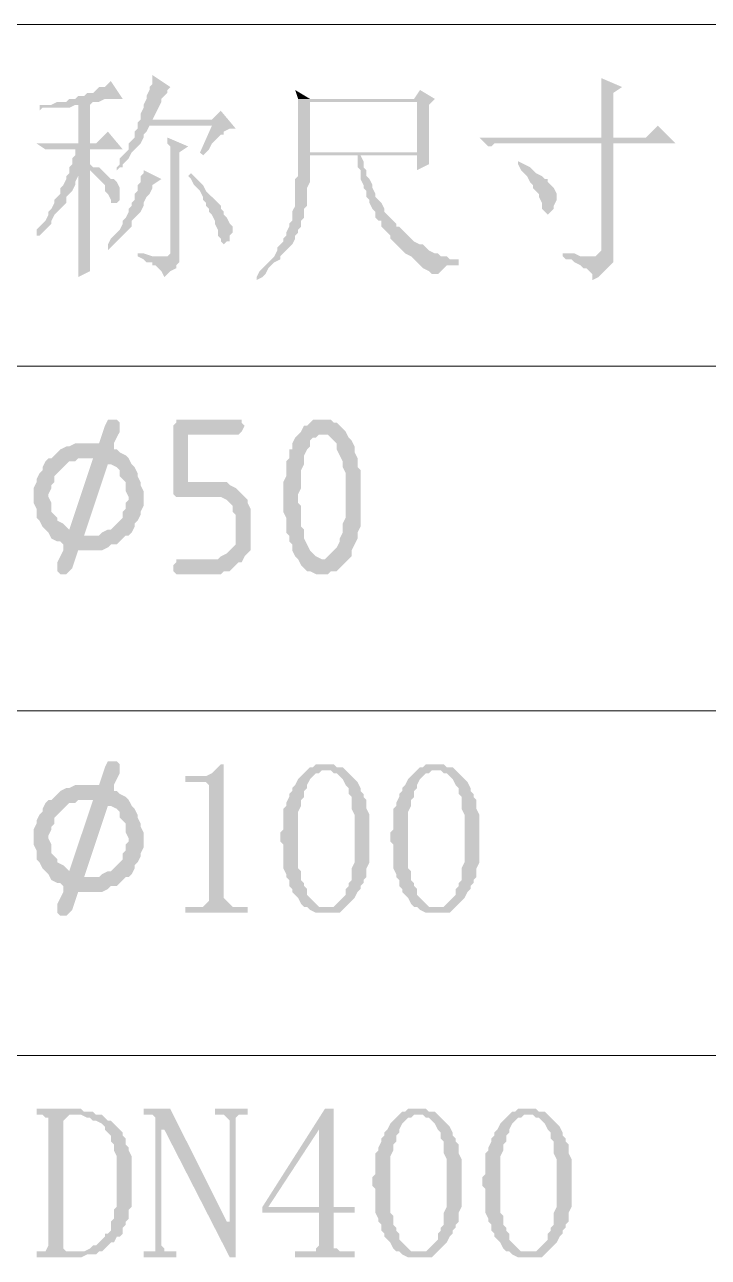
# Model space of a CAD drawing. Header units: millimetres. Extents: x 6 to 291, y 3 to 207.
# Drawn here: x 232.79 to 242.53, y 119.97 to 137.54 of the extents above; entities that cross this region are included whole.
import ezdxf

# ---------------------------------------------------------------- set-up
doc = ezdxf.new("R2010")
doc.units = ezdxf.units.MM

msp = doc.modelspace()

# ---------------------------------------------------------------- hatches: boundary and pattern name
at = {"true_color": 0x00b8b8}
h = msp.add_hatch(color=132, dxfattribs=at)
h.dxf.hatch_style = 2
h.paths.add_polyline_path([(234.018526, 136.736667), (233.976192, 136.694333), (233.933859, 136.652), (233.849192, 136.652), (233.806859, 136.609667), (233.764526, 136.567333), (233.679859, 136.567333), (233.637526, 136.525), (233.552859, 136.525), (233.510526, 136.482667), (233.425859, 136.482667), (233.383526, 136.440333), (233.256526, 136.440333), (233.171859, 136.398), (233.129526, 136.398), (233.552859, 136.398), (233.552859, 135.847667), (233.722192, 135.847667), (233.722192, 136.398), (233.764526, 136.440333), (233.849192, 136.440333), (233.933859, 136.482667), (234.187859, 136.482667)])
h = msp.add_hatch(color=132, dxfattribs=at)
h.dxf.hatch_style = 2
h.paths.add_polyline_path([(234.611192, 136.821333), (234.611192, 136.694333), (234.568859, 136.652), (234.568859, 136.609667), (234.526526, 136.525), (234.526526, 136.482667), (234.484192, 136.398), (234.484192, 136.355667), (234.441859, 136.271), (234.441859, 136.186333), (234.399526, 136.144), (234.611192, 136.186333), (234.653526, 136.271), (234.695859, 136.355667), (234.738192, 136.440333), (234.738192, 136.482667), (234.780526, 136.525), (234.822859, 136.567333), (234.822859, 136.609667), (234.865192, 136.652)])
h = msp.add_hatch(color=132, dxfattribs=at)
h.dxf.hatch_style = 2
h.paths.add_polyline_path([(241.003526, 136.779), (241.003526, 135.932333), (241.172859, 135.932333), (241.172859, 136.567333), (241.299859, 136.652)])
h = msp.add_hatch(color=132, dxfattribs=at)
h.dxf.hatch_style = 2
h.paths.add_polyline_path([(236.643192, 136.609667), (236.685526, 136.482667), (236.854859, 136.482667)])
h = msp.add_hatch(color=132, dxfattribs=at)
h.dxf.hatch_style = 2
h.paths.add_polyline_path([(238.421192, 136.609667), (238.336526, 136.482667), (236.685526, 136.482667), (236.685526, 135.678333), (238.378859, 135.678333), (238.378859, 135.466667), (238.548192, 135.551333), (238.548192, 135.720667), (236.854859, 135.720667), (236.854859, 136.440333), (238.378859, 136.440333), (238.632859, 136.482667)])
h = msp.add_hatch(color=132, dxfattribs=at)
h.dxf.hatch_style = 2
h.paths.add_polyline_path([(233.129526, 136.398), (233.002526, 136.398), (233.002526, 136.313333), (233.044859, 136.355667), (233.425859, 136.355667), (233.510526, 136.398), (233.552859, 136.398)])
h = msp.add_hatch(color=132, dxfattribs=at)
h.dxf.hatch_style = 2
h.paths.add_polyline_path([(238.632859, 136.482667), (238.378859, 136.440333), (238.378859, 135.720667), (236.854859, 135.720667), (238.548192, 135.720667), (238.548192, 136.017), (238.548192, 136.398)])
h = msp.add_hatch(color=132, dxfattribs=at)
h.dxf.hatch_style = 2
h.paths.add_polyline_path([(235.584859, 136.313333), (235.457859, 136.186333), (234.611192, 136.186333), (234.399526, 136.144), (235.457859, 136.101667), (235.288526, 135.720667), (235.330859, 135.678333), (235.373192, 135.720667), (235.415526, 135.763), (235.457859, 135.847667), (235.500192, 135.89), (235.542526, 135.932333), (235.584859, 135.974667), (235.627192, 135.974667), (235.627192, 136.017), (235.711859, 136.059333), (235.796526, 136.059333)])
h = msp.add_hatch(color=132, dxfattribs=at)
h.dxf.hatch_style = 2
h.paths.add_polyline_path([(233.976192, 136.017), (233.806859, 135.847667), (232.960192, 135.847667), (233.087192, 135.763), (234.187859, 135.763)])
h = msp.add_hatch(color=132, dxfattribs=at)
h.dxf.hatch_style = 2
h.paths.add_polyline_path([(234.399526, 136.144), (234.399526, 136.059333), (234.357192, 136.017), (234.357192, 135.932333), (234.314859, 135.89), (234.272526, 135.847667), (234.272526, 135.763), (234.230192, 135.720667), (234.187859, 135.678333), (234.145526, 135.636), (234.145526, 135.551333), (234.103192, 135.509), (234.103192, 135.466667), (234.145526, 135.509), (234.187859, 135.509), (234.187859, 135.551333), (234.230192, 135.593667), (234.272526, 135.636), (234.314859, 135.720667), (234.357192, 135.763), (234.399526, 135.805333), (234.441859, 135.847667), (234.484192, 135.932333), (234.484192, 135.974667), (234.526526, 136.017), (234.568859, 136.101667), (235.457859, 136.101667)])
h = msp.add_hatch(color=132, dxfattribs=at)
h.dxf.hatch_style = 2
h.paths.add_polyline_path([(241.807859, 136.101667), (241.638526, 135.932333), (239.267859, 135.932333), (239.394859, 135.805333), (239.437192, 135.805333), (239.479526, 135.847667), (242.061859, 135.847667)])
h = msp.add_hatch(color=132, dxfattribs=at)
h.dxf.hatch_style = 2
h.paths.add_polyline_path([(234.822859, 135.932333), (234.822859, 135.847667), (234.865192, 135.805333), (234.865192, 134.281333), (234.822859, 134.239), (234.399526, 134.239), (234.484192, 134.196667), (234.526526, 134.154333), (234.611192, 134.154333), (234.611192, 134.112), (234.653526, 134.112), (234.695859, 134.069667), (234.738192, 134.027333), (234.780526, 133.942667), (234.822859, 133.985), (234.865192, 134.027333), (234.949859, 134.069667), (234.949859, 134.112), (234.992192, 134.154333), (234.992192, 135.720667), (235.119192, 135.805333)])
h = msp.add_hatch(color=132, dxfattribs=at)
h.dxf.hatch_style = 2
h.paths.add_polyline_path([(241.172859, 135.847667), (241.003526, 135.847667), (241.003526, 134.323667), (240.961192, 134.281333), (240.918859, 134.239), (240.453192, 134.239), (240.495526, 134.196667), (240.580192, 134.196667), (240.622526, 134.154333), (240.707192, 134.112), (240.749526, 134.069667), (240.791859, 134.069667), (240.834192, 134.027333), (240.876526, 133.985), (240.876526, 133.900333), (240.961192, 133.942667), (241.003526, 133.985), (241.045859, 134.027333), (241.088192, 134.069667), (241.130526, 134.112), (241.172859, 134.154333), (241.172859, 134.239)])
h = msp.add_hatch(color=132, dxfattribs=at)
h.dxf.hatch_style = 2
h.paths.add_polyline_path([(233.722192, 135.763), (233.510526, 135.763), (233.510526, 135.678333), (233.468192, 135.636), (233.468192, 135.551333), (233.425859, 135.509), (233.722192, 135.509), (233.722192, 135.466667), (233.764526, 135.424333), (233.806859, 135.382), (233.849192, 135.339667), (233.891526, 135.297333), (233.933859, 135.255), (233.933859, 135.170333), (233.976192, 135.128), (234.018526, 135.043333), (234.018526, 135.001), (234.103192, 135.001), (234.145526, 135.043333), (234.145526, 135.212667), (234.103192, 135.297333), (234.060859, 135.339667), (234.018526, 135.339667), (233.976192, 135.382), (233.933859, 135.424333), (233.891526, 135.466667), (233.849192, 135.509), (233.764526, 135.509), (233.722192, 135.551333)])
h = msp.add_hatch(color=132, dxfattribs=at)
h.dxf.hatch_style = 2
h.paths.add_polyline_path([(236.685526, 135.678333), (236.685526, 135.382), (236.643192, 135.339667), (236.643192, 135.170333), (236.643192, 134.958667), (236.600859, 134.874), (236.600859, 134.747), (236.558526, 134.704667), (236.558526, 134.662333), (236.516192, 134.577667), (236.516192, 134.535333), (236.473859, 134.493), (236.473859, 134.450667), (236.431526, 134.408333), (236.389192, 134.366), (236.389192, 134.323667), (236.346859, 134.239), (236.304526, 134.196667), (236.262192, 134.154333), (236.219859, 134.112), (236.177526, 134.069667), (236.135192, 134.027333), (236.092859, 133.942667), (236.092859, 133.900333), (236.177526, 133.942667), (236.219859, 133.985), (236.262192, 134.069667), (236.304526, 134.112), (236.346859, 134.154333), (236.431526, 134.196667), (236.431526, 134.239), (236.473859, 134.281333), (236.516192, 134.323667), (236.558526, 134.366), (236.600859, 134.408333), (236.643192, 134.493), (236.643192, 134.535333), (236.685526, 134.577667), (236.685526, 134.62), (236.727859, 134.662333), (236.727859, 134.747), (236.770192, 134.789333), (236.770192, 134.916333), (236.812526, 134.958667), (236.812526, 135.212667), (236.854859, 135.297333), (236.854859, 135.678333), (238.378859, 135.678333)])
h = msp.add_hatch(color=132, dxfattribs=at)
h.dxf.hatch_style = 2
h.paths.add_polyline_path([(237.574526, 135.678333), (237.532192, 135.678333), (237.532192, 135.509), (237.574526, 135.466667), (237.574526, 135.339667), (237.616859, 135.255), (237.616859, 135.212667), (237.659192, 135.170333), (237.659192, 135.085667), (237.701526, 135.043333), (237.701526, 135.001), (237.743859, 134.916333), (237.786192, 134.874), (237.786192, 134.789333), (237.828526, 134.747), (237.870859, 134.747), (237.870859, 134.662333), (237.913192, 134.62), (237.955526, 134.577667), (237.997859, 134.535333), (237.997859, 134.493), (238.040192, 134.450667), (238.082526, 134.408333), (238.124859, 134.366), (238.167192, 134.323667), (238.209526, 134.281333), (238.294192, 134.239), (238.336526, 134.196667), (238.378859, 134.154333), (238.421192, 134.112), (238.463526, 134.069667), (238.548192, 134.027333), (238.590526, 133.985), (238.675192, 133.985), (238.717526, 134.027333), (238.759859, 134.069667), (238.802192, 134.112), (238.971526, 134.112), (238.971526, 134.196667), (238.844526, 134.196667), (238.802192, 134.239), (238.717526, 134.239), (238.675192, 134.281333), (238.632859, 134.281333), (238.548192, 134.323667), (238.505859, 134.366), (238.463526, 134.408333), (238.421192, 134.408333), (238.336526, 134.450667), (238.294192, 134.493), (238.251859, 134.535333), (238.209526, 134.577667), (238.167192, 134.62), (238.124859, 134.662333), (238.082526, 134.662333), (238.082526, 134.704667), (238.040192, 134.747), (237.997859, 134.789333), (237.955526, 134.831667), (237.913192, 134.874), (237.913192, 134.916333), (237.870859, 135.001), (237.828526, 135.043333), (237.786192, 135.085667), (237.786192, 135.128), (237.743859, 135.212667), (237.743859, 135.255), (237.701526, 135.339667), (237.659192, 135.382), (237.659192, 135.466667), (237.616859, 135.509), (237.616859, 135.593667)])
h = msp.add_hatch(color=132, dxfattribs=at)
h.dxf.hatch_style = 2
h.paths.add_polyline_path([(233.425859, 135.509), (233.425859, 135.424333), (233.383526, 135.382), (233.552859, 135.382), (233.552859, 133.942667), (233.722192, 134.027333), (233.722192, 135.509)])
h = msp.add_hatch(color=132, dxfattribs=at)
h.dxf.hatch_style = 2
h.paths.add_polyline_path([(234.484192, 135.466667), (234.484192, 135.424333), (234.441859, 135.382), (234.441859, 135.297333), (234.399526, 135.255), (234.399526, 135.170333), (234.357192, 135.128), (234.357192, 135.043333), (234.314859, 135.001), (234.314859, 134.958667), (234.272526, 134.916333), (234.272526, 134.874), (234.230192, 134.789333), (234.187859, 134.747), (234.187859, 134.704667), (234.145526, 134.62), (234.103192, 134.577667), (234.060859, 134.535333), (234.018526, 134.493), (233.976192, 134.408333), (233.976192, 134.323667), (234.018526, 134.366), (234.060859, 134.408333), (234.103192, 134.450667), (234.145526, 134.493), (234.187859, 134.535333), (234.230192, 134.577667), (234.272526, 134.62), (234.314859, 134.662333), (234.314859, 134.747), (234.357192, 134.789333), (234.399526, 134.831667), (234.441859, 134.874), (234.484192, 134.958667), (234.484192, 135.001), (234.526526, 135.085667), (234.568859, 135.128), (234.611192, 135.212667), (234.611192, 135.255), (234.738192, 135.339667)])
h = msp.add_hatch(color=132, dxfattribs=at)
h.dxf.hatch_style = 2
h.paths.add_polyline_path([(239.818192, 135.593667), (239.818192, 135.551333), (239.860526, 135.466667), (239.902859, 135.424333), (239.945192, 135.382), (239.987526, 135.297333), (240.029859, 135.255), (240.029859, 135.212667), (240.072192, 135.170333), (240.114526, 135.128), (240.114526, 135.085667), (240.156859, 135.001), (240.156859, 134.916333), (240.199192, 134.874), (240.241526, 134.831667), (240.283859, 134.874), (240.326192, 134.916333), (240.326192, 134.958667), (240.368526, 135.043333), (240.368526, 135.128), (240.326192, 135.212667), (240.283859, 135.255), (240.241526, 135.297333), (240.241526, 135.339667), (240.199192, 135.339667), (240.156859, 135.382), (240.072192, 135.424333), (240.029859, 135.466667), (239.987526, 135.509), (239.902859, 135.551333)])
h = msp.add_hatch(color=132, dxfattribs=at)
h.dxf.hatch_style = 2
h.paths.add_polyline_path([(233.383526, 135.382), (233.383526, 135.339667), (233.341192, 135.255), (233.298859, 135.212667), (233.298859, 135.128), (233.256526, 135.085667), (233.214192, 135.043333), (233.214192, 135.001), (233.171859, 134.916333), (233.129526, 134.874), (233.129526, 134.831667), (233.087192, 134.747), (233.044859, 134.704667), (233.002526, 134.662333), (232.960192, 134.62), (232.960192, 134.535333), (233.002526, 134.535333), (233.044859, 134.577667), (233.087192, 134.62), (233.129526, 134.662333), (233.171859, 134.704667), (233.171859, 134.747), (233.214192, 134.831667), (233.256526, 134.874), (233.298859, 134.916333), (233.341192, 134.958667), (233.383526, 135.001), (233.383526, 135.085667), (233.425859, 135.128), (233.468192, 135.170333), (233.510526, 135.255), (233.510526, 135.297333), (233.552859, 135.382)])
h = msp.add_hatch(color=132, dxfattribs=at)
h.dxf.hatch_style = 2
h.paths.add_polyline_path([(235.161526, 135.424333), (235.119192, 135.382), (235.161526, 135.339667), (235.203859, 135.255), (235.246192, 135.212667), (235.288526, 135.170333), (235.330859, 135.085667), (235.330859, 135.043333), (235.373192, 135.001), (235.373192, 134.958667), (235.415526, 134.916333), (235.415526, 134.874), (235.457859, 134.831667), (235.500192, 134.747), (235.500192, 134.704667), (235.542526, 134.62), (235.542526, 134.535333), (235.584859, 134.493), (235.584859, 134.450667), (235.627192, 134.408333), (235.669526, 134.450667), (235.711859, 134.450667), (235.711859, 134.535333), (235.754192, 134.577667), (235.754192, 134.662333), (235.711859, 134.704667), (235.669526, 134.789333), (235.627192, 134.831667), (235.627192, 134.874), (235.584859, 134.916333), (235.584859, 134.958667), (235.542526, 135.001), (235.500192, 135.043333), (235.457859, 135.085667), (235.415526, 135.128), (235.373192, 135.170333), (235.330859, 135.255), (235.288526, 135.297333), (235.203859, 135.382)])
h = msp.add_hatch(color=132, dxfattribs=at)
h.dxf.hatch_style = 2
h.paths.add_polyline_path([(234.399526, 134.281333), (234.399526, 134.239), (234.780526, 134.239), (234.611192, 134.239), (234.484192, 134.281333)])
h = msp.add_hatch(color=132, dxfattribs=at)
h.dxf.hatch_style = 2
h.paths.add_polyline_path([(240.453192, 134.281333), (240.453192, 134.239), (240.876526, 134.239), (240.707192, 134.239), (240.622526, 134.281333), (240.537859, 134.281333)])
h = msp.add_hatch(color=132, dxfattribs=at)
h.dxf.hatch_style = 2
h.paths.add_polyline_path([(234.018526, 131.910667), (233.976192, 131.910667), (233.933859, 131.826), (233.849192, 131.572), (233.510526, 131.572), (233.425859, 131.529667), (233.383526, 131.529667), (233.298859, 131.487333), (233.256526, 131.445), (233.214192, 131.402667), (233.171859, 131.360333), (233.129526, 131.360333), (233.087192, 131.318), (233.044859, 131.233333), (233.044859, 131.191), (233.002526, 131.148667), (232.960192, 131.064), (232.960192, 131.021667), (232.917859, 130.937), (232.917859, 130.81), (232.917859, 130.725333), (232.960192, 130.640667), (232.960192, 130.513667), (233.002526, 130.471333), (233.044859, 130.386667), (233.087192, 130.344333), (233.425859, 130.344333), (233.383526, 130.386667), (233.341192, 130.429), (233.256526, 130.471333), (233.256526, 130.513667), (233.214192, 130.556), (233.171859, 130.598333), (233.171859, 130.725333), (233.129526, 130.81), (233.129526, 130.852333), (233.171859, 130.937), (233.171859, 130.979333), (233.214192, 131.021667), (233.214192, 131.106333), (233.256526, 131.148667), (233.298859, 131.191), (233.341192, 131.233333), (233.383526, 131.275667), (233.425859, 131.318), (233.510526, 131.318), (233.552859, 131.360333), (233.722192, 131.360333), (234.230192, 131.402667), (234.145526, 131.445), (234.103192, 131.487333), (234.060859, 131.487333), (234.060859, 131.572), (234.103192, 131.656667), (234.145526, 131.741333), (234.145526, 131.868333), (234.103192, 131.910667)])
h = msp.add_hatch(color=132, dxfattribs=at)
h.dxf.hatch_style = 2
h.paths.add_polyline_path([(235.796526, 131.910667), (234.949859, 131.910667), (234.949859, 131.868333), (234.907526, 131.826), (234.907526, 130.852333), (234.949859, 130.81), (235.584859, 130.81), (235.669526, 130.767667), (235.711859, 130.725333), (235.754192, 130.683), (235.754192, 130.598333), (235.796526, 130.556), (235.796526, 130.132667), (235.754192, 130.090333), (235.711859, 130.048), (235.669526, 130.005667), (235.584859, 129.963333), (235.542526, 129.921), (234.949859, 129.921), (234.949859, 129.878667), (234.907526, 129.836333), (234.907526, 129.751667), (234.949859, 129.709333), (235.584859, 129.709333), (235.627192, 129.751667), (235.711859, 129.751667), (235.754192, 129.794), (235.796526, 129.836333), (235.838859, 129.878667), (235.881192, 129.878667), (235.923526, 129.963333), (235.965859, 130.005667), (236.008192, 130.048), (236.008192, 130.640667), (235.965859, 130.725333), (235.965859, 130.767667), (235.923526, 130.81), (235.881192, 130.852333), (235.838859, 130.894667), (235.796526, 130.937), (235.711859, 130.979333), (235.669526, 131.021667), (235.119192, 131.021667), (235.119192, 131.699), (235.838859, 131.699), (235.881192, 131.741333), (235.923526, 131.826), (235.881192, 131.868333), (235.881192, 131.910667)])
h = msp.add_hatch(color=132, dxfattribs=at)
h.dxf.hatch_style = 2
h.paths.add_polyline_path([(237.024192, 131.910667), (236.897192, 131.910667), (236.854859, 131.868333), (236.812526, 131.826), (236.770192, 131.826), (236.727859, 131.741333), (236.685526, 131.699), (237.108859, 131.699), (237.151192, 131.656667), (237.193526, 131.614333), (237.235859, 131.572), (237.235859, 131.487333), (237.278192, 131.402667), (237.320526, 131.318), (237.320526, 131.233333), (237.362859, 131.148667), (237.362859, 130.513667), (237.320526, 130.429), (237.320526, 130.302), (237.278192, 130.217333), (237.278192, 130.175), (237.235859, 130.090333), (237.193526, 130.048), (237.151192, 130.005667), (237.108859, 129.963333), (237.066526, 129.921), (237.024192, 129.921), (237.405192, 129.921), (237.447526, 129.963333), (237.447526, 130.048), (237.489859, 130.132667), (237.532192, 130.217333), (237.532192, 130.302), (237.574526, 130.386667), (237.574526, 130.81), (237.574526, 131.191), (237.532192, 131.233333), (237.532192, 131.360333), (237.489859, 131.445), (237.489859, 131.529667), (237.447526, 131.614333), (237.405192, 131.656667), (237.362859, 131.741333), (237.320526, 131.783667), (237.278192, 131.826), (237.235859, 131.868333), (237.193526, 131.868333), (237.151192, 131.910667), (237.108859, 131.910667)])
h = msp.add_hatch(color=132, dxfattribs=at)
h.dxf.hatch_style = 2
h.paths.add_polyline_path([(236.685526, 131.699), (236.643192, 131.656667), (236.600859, 131.572), (236.600859, 131.487333), (236.558526, 131.487333), (236.558526, 131.360333), (236.516192, 131.318), (236.516192, 131.106333), (236.473859, 131.021667), (236.473859, 130.81), (236.473859, 130.598333), (236.516192, 130.513667), (236.516192, 130.302), (236.558526, 130.259667), (236.558526, 130.175), (236.600859, 130.132667), (236.600859, 130.048), (236.643192, 129.963333), (236.685526, 129.921), (236.727859, 129.836333), (236.770192, 129.794), (236.812526, 129.751667), (236.854859, 129.751667), (236.939526, 129.709333), (237.108859, 129.709333), (237.151192, 129.751667), (237.235859, 129.751667), (237.278192, 129.794), (237.320526, 129.836333), (237.362859, 129.878667), (237.405192, 129.921), (237.024192, 129.921), (236.939526, 129.963333), (236.897192, 130.005667), (236.854859, 130.048), (236.812526, 130.132667), (236.770192, 130.217333), (236.770192, 130.344333), (236.727859, 130.386667), (236.727859, 130.683), (236.685526, 130.725333), (236.685526, 130.852333), (236.727859, 130.937), (236.727859, 131.191), (236.770192, 131.275667), (236.770192, 131.402667), (236.812526, 131.487333), (236.854859, 131.529667), (236.854859, 131.614333), (236.897192, 131.656667), (236.939526, 131.656667), (236.981859, 131.699), (237.024192, 131.699)])
h = msp.add_hatch(color=132, dxfattribs=at)
h.dxf.hatch_style = 2
h.paths.add_polyline_path([(233.722192, 131.572), (233.552859, 131.572), (233.849192, 131.572), (233.764526, 131.572)])
h = msp.add_hatch(color=132, dxfattribs=at)
h.dxf.hatch_style = 2
h.paths.add_polyline_path([(234.230192, 131.402667), (233.722192, 131.360333), (233.764526, 131.360333), (233.425859, 130.344333), (233.087192, 130.344333), (233.129526, 130.302), (233.171859, 130.217333), (233.679859, 130.259667), (233.637526, 130.259667), (233.976192, 131.275667), (234.314859, 131.275667), (234.272526, 131.360333)])
h = msp.add_hatch(color=132, dxfattribs=at)
h.dxf.hatch_style = 2
h.paths.add_polyline_path([(234.314859, 131.275667), (233.976192, 131.275667), (234.018526, 131.275667), (234.103192, 131.233333), (234.145526, 131.191), (234.145526, 131.106333), (234.187859, 131.064), (234.230192, 131.021667), (234.230192, 130.894667), (234.272526, 130.81), (234.272526, 130.767667), (234.230192, 130.725333), (234.230192, 130.640667), (234.187859, 130.598333), (234.187859, 130.513667), (234.145526, 130.471333), (234.103192, 130.429), (234.060859, 130.386667), (234.018526, 130.344333), (233.976192, 130.344333), (233.891526, 130.302), (233.849192, 130.259667), (233.679859, 130.259667), (233.171859, 130.217333), (233.256526, 130.175), (233.298859, 130.175), (233.341192, 130.132667), (233.341192, 130.048), (233.298859, 129.963333), (233.256526, 129.878667), (233.256526, 129.836333), (233.256526, 129.751667), (233.298859, 129.709333), (233.383526, 129.709333), (233.425859, 129.751667), (233.468192, 129.794), (233.552859, 130.048), (233.891526, 130.048), (233.976192, 130.090333), (234.018526, 130.132667), (234.103192, 130.132667), (234.145526, 130.175), (234.187859, 130.217333), (234.230192, 130.259667), (234.272526, 130.259667), (234.314859, 130.302), (234.357192, 130.386667), (234.357192, 130.429), (234.399526, 130.471333), (234.441859, 130.556), (234.441859, 130.598333), (234.484192, 130.683), (234.484192, 130.894667), (234.441859, 130.979333), (234.441859, 131.021667), (234.399526, 131.106333), (234.399526, 131.148667), (234.357192, 131.233333)])
h = msp.add_hatch(color=132, dxfattribs=at)
h.dxf.hatch_style = 2
h.paths.add_polyline_path([(233.849192, 130.048), (233.552859, 130.048), (233.764526, 130.048)])
h = msp.add_hatch(color=132, dxfattribs=at)
h.dxf.hatch_style = 2
h.paths.add_polyline_path([(234.018526, 127.042333), (233.976192, 127.042333), (233.933859, 126.957667), (233.849192, 126.703667), (233.510526, 126.703667), (233.425859, 126.661333), (233.383526, 126.661333), (233.298859, 126.619), (233.256526, 126.576667), (233.214192, 126.534333), (233.171859, 126.492), (233.129526, 126.492), (233.087192, 126.449667), (233.044859, 126.365), (233.044859, 126.322667), (233.002526, 126.280333), (232.960192, 126.195667), (232.960192, 126.153333), (232.917859, 126.068667), (232.917859, 125.941667), (232.917859, 125.857), (232.960192, 125.772333), (232.960192, 125.645333), (233.002526, 125.603), (233.044859, 125.518333), (233.087192, 125.476), (233.425859, 125.476), (233.383526, 125.518333), (233.341192, 125.560667), (233.256526, 125.603), (233.256526, 125.645333), (233.214192, 125.687667), (233.171859, 125.73), (233.171859, 125.857), (233.129526, 125.941667), (233.129526, 125.984), (233.171859, 126.068667), (233.171859, 126.111), (233.214192, 126.153333), (233.214192, 126.238), (233.256526, 126.280333), (233.298859, 126.322667), (233.341192, 126.365), (233.383526, 126.407333), (233.425859, 126.449667), (233.510526, 126.449667), (233.552859, 126.492), (233.722192, 126.492), (234.230192, 126.534333), (234.145526, 126.576667), (234.103192, 126.619), (234.060859, 126.619), (234.060859, 126.703667), (234.103192, 126.788333), (234.145526, 126.873), (234.145526, 127), (234.103192, 127.042333)])
h = msp.add_hatch(color=132, dxfattribs=at)
h.dxf.hatch_style = 2
h.paths.add_polyline_path([(235.627192, 127), (235.584859, 127), (235.542526, 126.957667), (235.500192, 126.915333), (235.457859, 126.873), (235.373192, 126.830667), (235.076859, 126.830667), (235.076859, 126.746), (235.373192, 126.746), (235.415526, 126.703667), (235.415526, 125.052667), (235.373192, 125.010333), (235.330859, 124.968), (235.076859, 124.968), (235.076859, 124.883333), (235.965859, 124.883333), (235.965859, 124.968), (235.754192, 124.968), (235.711859, 125.010333), (235.669526, 125.052667), (235.627192, 125.095), (235.627192, 125.179667)])
h = msp.add_hatch(color=132, dxfattribs=at)
h.dxf.hatch_style = 2
h.paths.add_polyline_path([(237.066526, 127), (236.939526, 127), (236.897192, 126.957667), (236.854859, 126.957667), (236.812526, 126.915333), (236.770192, 126.873), (236.727859, 126.830667), (236.685526, 126.788333), (236.643192, 126.703667), (236.600859, 126.661333), (236.600859, 126.619), (236.558526, 126.576667), (236.558526, 126.534333), (236.516192, 126.449667), (236.516192, 126.407333), (236.473859, 126.365), (236.473859, 126.068667), (236.431526, 126.026333), (236.431526, 125.899333), (236.473859, 125.857), (236.473859, 125.518333), (236.516192, 125.433667), (236.516192, 125.391333), (236.558526, 125.349), (236.558526, 125.264333), (236.600859, 125.222), (236.600859, 125.179667), (236.643192, 125.137333), (236.685526, 125.095), (236.727859, 125.010333), (236.770192, 124.968), (236.812526, 124.968), (236.854859, 124.925667), (236.939526, 124.883333), (237.278192, 124.883333), (237.320526, 124.925667), (237.362859, 124.968), (236.981859, 124.968), (236.939526, 125.010333), (236.897192, 125.052667), (236.854859, 125.095), (236.812526, 125.137333), (236.812526, 125.222), (236.770192, 125.264333), (236.770192, 125.306667), (236.727859, 125.349), (236.727859, 125.476), (236.685526, 125.518333), (236.685526, 126.322667), (236.727859, 126.407333), (236.727859, 126.492), (236.770192, 126.534333), (236.770192, 126.619), (236.812526, 126.661333), (236.812526, 126.703667), (236.854859, 126.788333), (236.897192, 126.830667), (236.939526, 126.873), (236.981859, 126.873), (237.024192, 126.915333), (237.362859, 126.915333), (237.320526, 126.957667), (237.235859, 126.957667), (237.193526, 127), (237.151192, 127)])
h = msp.add_hatch(color=132, dxfattribs=at)
h.dxf.hatch_style = 2
h.paths.add_polyline_path([(237.362859, 126.915333), (237.066526, 126.915333), (237.151192, 126.915333), (237.193526, 126.873), (237.235859, 126.873), (237.278192, 126.830667), (237.320526, 126.788333), (237.362859, 126.703667), (237.405192, 126.661333), (237.405192, 126.576667), (237.447526, 126.534333), (237.447526, 126.365), (237.489859, 126.280333), (237.489859, 125.603), (237.447526, 125.518333), (237.447526, 125.349), (237.405192, 125.306667), (237.405192, 125.264333), (237.362859, 125.222), (237.362859, 125.137333), (237.320526, 125.095), (237.278192, 125.052667), (237.235859, 125.010333), (237.193526, 124.968), (237.066526, 124.968), (237.362859, 124.968), (237.405192, 125.010333), (237.447526, 125.052667), (237.489859, 125.095), (237.532192, 125.179667), (237.574526, 125.222), (237.574526, 125.264333), (237.616859, 125.306667), (237.616859, 125.349), (237.659192, 125.391333), (237.659192, 125.518333), (237.701526, 125.603), (237.701526, 125.941667), (237.701526, 126.280333), (237.659192, 126.365), (237.659192, 126.492), (237.616859, 126.534333), (237.616859, 126.576667), (237.574526, 126.619), (237.574526, 126.661333), (237.532192, 126.746), (237.489859, 126.788333), (237.447526, 126.830667), (237.405192, 126.873)])
h = msp.add_hatch(color=132, dxfattribs=at)
h.dxf.hatch_style = 2
h.paths.add_polyline_path([(238.632859, 127), (238.505859, 127), (238.463526, 126.957667), (238.421192, 126.957667), (238.378859, 126.915333), (238.336526, 126.873), (238.294192, 126.830667), (238.251859, 126.788333), (238.209526, 126.703667), (238.167192, 126.661333), (238.167192, 126.619), (238.124859, 126.576667), (238.124859, 126.534333), (238.082526, 126.449667), (238.082526, 126.407333), (238.040192, 126.365), (238.040192, 126.068667), (237.997859, 126.026333), (237.997859, 125.899333), (238.040192, 125.857), (238.040192, 125.518333), (238.082526, 125.433667), (238.082526, 125.391333), (238.124859, 125.349), (238.124859, 125.264333), (238.167192, 125.222), (238.167192, 125.179667), (238.209526, 125.137333), (238.251859, 125.095), (238.294192, 125.010333), (238.336526, 124.968), (238.378859, 124.968), (238.421192, 124.925667), (238.505859, 124.883333), (238.844526, 124.883333), (238.886859, 124.925667), (238.929192, 124.968), (238.548192, 124.968), (238.505859, 125.010333), (238.463526, 125.052667), (238.421192, 125.095), (238.378859, 125.137333), (238.378859, 125.222), (238.336526, 125.264333), (238.336526, 125.306667), (238.294192, 125.349), (238.294192, 125.476), (238.251859, 125.518333), (238.251859, 126.322667), (238.294192, 126.407333), (238.294192, 126.492), (238.336526, 126.534333), (238.336526, 126.619), (238.378859, 126.661333), (238.378859, 126.703667), (238.421192, 126.788333), (238.463526, 126.830667), (238.505859, 126.873), (238.548192, 126.873), (238.590526, 126.915333), (238.929192, 126.915333), (238.886859, 126.957667), (238.802192, 126.957667), (238.759859, 127), (238.717526, 127)])
h = msp.add_hatch(color=132, dxfattribs=at)
h.dxf.hatch_style = 2
h.paths.add_polyline_path([(238.929192, 126.915333), (238.632859, 126.915333), (238.717526, 126.915333), (238.759859, 126.873), (238.802192, 126.873), (238.844526, 126.830667), (238.886859, 126.788333), (238.929192, 126.703667), (238.971526, 126.661333), (238.971526, 126.576667), (239.013859, 126.534333), (239.013859, 126.365), (239.056192, 126.280333), (239.056192, 125.603), (239.013859, 125.518333), (239.013859, 125.349), (238.971526, 125.306667), (238.971526, 125.264333), (238.929192, 125.222), (238.929192, 125.137333), (238.886859, 125.095), (238.844526, 125.052667), (238.802192, 125.010333), (238.759859, 124.968), (238.632859, 124.968), (238.929192, 124.968), (238.971526, 125.010333), (239.013859, 125.052667), (239.056192, 125.095), (239.098526, 125.179667), (239.140859, 125.222), (239.140859, 125.264333), (239.183192, 125.306667), (239.183192, 125.349), (239.225526, 125.391333), (239.225526, 125.518333), (239.267859, 125.603), (239.267859, 125.941667), (239.267859, 126.280333), (239.225526, 126.365), (239.225526, 126.492), (239.183192, 126.534333), (239.183192, 126.576667), (239.140859, 126.619), (239.140859, 126.661333), (239.098526, 126.746), (239.056192, 126.788333), (239.013859, 126.830667), (238.971526, 126.873)])
h = msp.add_hatch(color=132, dxfattribs=at)
h.dxf.hatch_style = 2
h.paths.add_polyline_path([(233.722192, 126.703667), (233.552859, 126.703667), (233.849192, 126.703667), (233.764526, 126.703667)])
h = msp.add_hatch(color=132, dxfattribs=at)
h.dxf.hatch_style = 2
h.paths.add_polyline_path([(234.230192, 126.534333), (233.722192, 126.492), (233.764526, 126.492), (233.425859, 125.476), (233.087192, 125.476), (233.129526, 125.433667), (233.171859, 125.349), (233.679859, 125.391333), (233.637526, 125.391333), (233.976192, 126.407333), (234.314859, 126.407333), (234.272526, 126.492)])
h = msp.add_hatch(color=132, dxfattribs=at)
h.dxf.hatch_style = 2
h.paths.add_polyline_path([(234.314859, 126.407333), (233.976192, 126.407333), (234.018526, 126.407333), (234.103192, 126.365), (234.145526, 126.322667), (234.145526, 126.238), (234.187859, 126.195667), (234.230192, 126.153333), (234.230192, 126.026333), (234.272526, 125.941667), (234.272526, 125.899333), (234.230192, 125.857), (234.230192, 125.772333), (234.187859, 125.73), (234.187859, 125.645333), (234.145526, 125.603), (234.103192, 125.560667), (234.060859, 125.518333), (234.018526, 125.476), (233.976192, 125.476), (233.891526, 125.433667), (233.849192, 125.391333), (233.679859, 125.391333), (233.171859, 125.349), (233.256526, 125.306667), (233.298859, 125.306667), (233.341192, 125.264333), (233.341192, 125.179667), (233.298859, 125.095), (233.256526, 125.010333), (233.256526, 124.968), (233.256526, 124.883333), (233.298859, 124.841), (233.383526, 124.841), (233.425859, 124.883333), (233.468192, 124.925667), (233.552859, 125.179667), (233.891526, 125.179667), (233.976192, 125.222), (234.018526, 125.264333), (234.103192, 125.264333), (234.145526, 125.306667), (234.187859, 125.349), (234.230192, 125.391333), (234.272526, 125.391333), (234.314859, 125.433667), (234.357192, 125.518333), (234.357192, 125.560667), (234.399526, 125.603), (234.441859, 125.687667), (234.441859, 125.73), (234.484192, 125.814667), (234.484192, 126.026333), (234.441859, 126.111), (234.441859, 126.153333), (234.399526, 126.238), (234.399526, 126.280333), (234.357192, 126.365)])
h = msp.add_hatch(color=132, dxfattribs=at)
h.dxf.hatch_style = 2
h.paths.add_polyline_path([(233.849192, 125.179667), (233.552859, 125.179667), (233.764526, 125.179667)])
h = msp.add_hatch(color=132, dxfattribs=at)
h.dxf.hatch_style = 2
h.paths.add_polyline_path([(233.510526, 122.089333), (232.960192, 122.089333), (232.960192, 122.004667), (233.595192, 122.004667), (233.679859, 121.962333), (233.722192, 121.962333), (233.764526, 121.92), (233.806859, 121.92), (233.891526, 121.877667), (233.933859, 121.835333), (233.933859, 121.793), (233.976192, 121.750667), (234.018526, 121.708333), (234.018526, 121.623667), (234.060859, 121.581333), (234.060859, 121.496667), (234.103192, 121.412), (234.103192, 121.031), (234.103192, 120.692333), (234.060859, 120.65), (234.060859, 120.523), (234.018526, 120.480667), (234.018526, 120.353667), (233.976192, 120.311333), (233.933859, 120.311333), (233.933859, 120.269), (233.891526, 120.226667), (233.849192, 120.184333), (233.806859, 120.142), (233.764526, 120.142), (233.722192, 120.099667), (233.637526, 120.057333), (232.960192, 120.057333), (232.960192, 119.972667), (233.595192, 119.972667), (233.679859, 120.015), (233.806859, 120.015), (233.849192, 120.057333), (233.891526, 120.057333), (233.933859, 120.099667), (233.976192, 120.142), (234.018526, 120.184333), (234.060859, 120.184333), (234.103192, 120.269), (234.145526, 120.269), (234.187859, 120.311333), (234.187859, 120.396), (234.230192, 120.438333), (234.230192, 120.480667), (234.272526, 120.523), (234.272526, 120.65), (234.314859, 120.692333), (234.314859, 121.073333), (234.314859, 121.412), (234.272526, 121.496667), (234.272526, 121.539), (234.230192, 121.581333), (234.230192, 121.666), (234.187859, 121.708333), (234.187859, 121.750667), (234.145526, 121.793), (234.103192, 121.835333), (234.060859, 121.877667), (234.018526, 121.92), (233.976192, 121.92), (233.933859, 121.962333), (233.891526, 122.004667), (233.806859, 122.004667), (233.764526, 122.047), (233.637526, 122.047), (233.595192, 122.089333)])
h = msp.add_hatch(color=132, dxfattribs=at)
h.dxf.hatch_style = 2
h.paths.add_polyline_path([(233.044859, 122.004667), (233.087192, 121.962333), (233.129526, 121.962333), (233.129526, 120.142), (233.087192, 120.057333), (233.044859, 120.057333), (233.468192, 120.057333), (233.383526, 120.057333), (233.341192, 120.099667), (233.341192, 121.92), (233.383526, 121.962333), (233.425859, 122.004667), (233.510526, 122.004667)])
h = msp.add_hatch(color=132, dxfattribs=at)
h.dxf.hatch_style = 2
h.paths.add_polyline_path([(234.865192, 122.089333), (234.484192, 122.089333), (234.484192, 122.004667), (234.611192, 122.004667), (234.653526, 121.962333), (234.653526, 121.92), (234.780526, 121.793), (235.711859, 119.972667), (235.669526, 120.480667)])
h = msp.add_hatch(color=132, dxfattribs=at)
h.dxf.hatch_style = 2
h.paths.add_polyline_path([(235.965859, 122.089333), (235.500192, 122.089333), (235.500192, 122.004667), (235.627192, 122.004667), (235.669526, 121.962333), (235.711859, 121.92), (235.711859, 120.480667), (235.669526, 120.480667), (235.711859, 119.972667), (235.796526, 119.972667), (235.796526, 121.92), (235.796526, 121.962333), (235.838859, 122.004667), (235.965859, 122.004667)])
h = msp.add_hatch(color=132, dxfattribs=at)
h.dxf.hatch_style = 2
h.paths.add_polyline_path([(237.193526, 122.089333), (237.066526, 122.089333), (236.177526, 120.692333), (236.177526, 120.607667), (236.981859, 120.607667), (236.981859, 120.142), (236.939526, 120.099667), (236.939526, 120.057333), (236.643192, 120.057333), (236.643192, 119.972667), (237.489859, 119.972667), (237.489859, 120.057333), (237.278192, 120.057333), (237.235859, 120.099667), (237.193526, 120.099667), (237.193526, 120.607667), (237.489859, 120.607667), (237.489859, 120.692333), (236.262192, 120.692333), (236.981859, 121.793)])
h = msp.add_hatch(color=132, dxfattribs=at)
h.dxf.hatch_style = 2
h.paths.add_polyline_path([(237.193526, 122.089333), (236.981859, 121.793), (236.981859, 120.692333), (236.262192, 120.692333), (237.193526, 120.692333)])
h = msp.add_hatch(color=132, dxfattribs=at)
h.dxf.hatch_style = 2
h.paths.add_polyline_path([(238.378859, 122.089333), (238.251859, 122.089333), (238.209526, 122.047), (238.167192, 122.047), (238.124859, 122.004667), (238.082526, 121.962333), (238.040192, 121.92), (237.997859, 121.877667), (237.955526, 121.793), (237.913192, 121.750667), (237.913192, 121.708333), (237.870859, 121.666), (237.870859, 121.623667), (237.828526, 121.539), (237.828526, 121.496667), (237.786192, 121.454333), (237.786192, 121.158), (237.743859, 121.115667), (237.743859, 120.988667), (237.786192, 120.946333), (237.786192, 120.607667), (237.828526, 120.523), (237.828526, 120.480667), (237.870859, 120.438333), (237.870859, 120.353667), (237.913192, 120.311333), (237.913192, 120.269), (237.955526, 120.226667), (237.997859, 120.184333), (238.040192, 120.099667), (238.082526, 120.057333), (238.124859, 120.057333), (238.167192, 120.015), (238.251859, 119.972667), (238.590526, 119.972667), (238.632859, 120.015), (238.675192, 120.057333), (238.294192, 120.057333), (238.251859, 120.099667), (238.209526, 120.142), (238.167192, 120.184333), (238.124859, 120.226667), (238.124859, 120.311333), (238.082526, 120.353667), (238.082526, 120.396), (238.040192, 120.438333), (238.040192, 120.565333), (237.997859, 120.607667), (237.997859, 121.412), (238.040192, 121.496667), (238.040192, 121.581333), (238.082526, 121.623667), (238.082526, 121.708333), (238.124859, 121.750667), (238.124859, 121.793), (238.167192, 121.877667), (238.209526, 121.92), (238.251859, 121.962333), (238.294192, 121.962333), (238.336526, 122.004667), (238.675192, 122.004667), (238.632859, 122.047), (238.548192, 122.047), (238.505859, 122.089333), (238.463526, 122.089333)])
h = msp.add_hatch(color=132, dxfattribs=at)
h.dxf.hatch_style = 2
h.paths.add_polyline_path([(238.675192, 122.004667), (238.378859, 122.004667), (238.463526, 122.004667), (238.505859, 121.962333), (238.548192, 121.962333), (238.590526, 121.92), (238.632859, 121.877667), (238.675192, 121.793), (238.717526, 121.750667), (238.717526, 121.666), (238.759859, 121.623667), (238.759859, 121.454333), (238.802192, 121.369667), (238.802192, 120.692333), (238.759859, 120.607667), (238.759859, 120.438333), (238.717526, 120.396), (238.717526, 120.353667), (238.675192, 120.311333), (238.675192, 120.226667), (238.632859, 120.184333), (238.590526, 120.142), (238.548192, 120.099667), (238.505859, 120.057333), (238.378859, 120.057333), (238.675192, 120.057333), (238.717526, 120.099667), (238.759859, 120.142), (238.802192, 120.184333), (238.844526, 120.269), (238.886859, 120.311333), (238.886859, 120.353667), (238.929192, 120.396), (238.929192, 120.438333), (238.971526, 120.480667), (238.971526, 120.607667), (239.013859, 120.692333), (239.013859, 121.031), (239.013859, 121.369667), (238.971526, 121.454333), (238.971526, 121.581333), (238.929192, 121.623667), (238.929192, 121.666), (238.886859, 121.708333), (238.886859, 121.750667), (238.844526, 121.835333), (238.802192, 121.877667), (238.759859, 121.92), (238.717526, 121.962333)])
h = msp.add_hatch(color=132, dxfattribs=at)
h.dxf.hatch_style = 2
h.paths.add_polyline_path([(239.945192, 122.089333), (239.818192, 122.089333), (239.775859, 122.047), (239.733526, 122.047), (239.691192, 122.004667), (239.648859, 121.962333), (239.606526, 121.92), (239.564192, 121.877667), (239.521859, 121.793), (239.479526, 121.750667), (239.479526, 121.708333), (239.437192, 121.666), (239.437192, 121.623667), (239.394859, 121.539), (239.394859, 121.496667), (239.352526, 121.454333), (239.352526, 121.158), (239.310192, 121.115667), (239.310192, 120.988667), (239.352526, 120.946333), (239.352526, 120.607667), (239.394859, 120.523), (239.394859, 120.480667), (239.437192, 120.438333), (239.437192, 120.353667), (239.479526, 120.311333), (239.479526, 120.269), (239.521859, 120.226667), (239.564192, 120.184333), (239.606526, 120.099667), (239.648859, 120.057333), (239.691192, 120.057333), (239.733526, 120.015), (239.818192, 119.972667), (240.156859, 119.972667), (240.199192, 120.015), (240.241526, 120.057333), (239.860526, 120.057333), (239.818192, 120.099667), (239.775859, 120.142), (239.733526, 120.184333), (239.691192, 120.226667), (239.691192, 120.311333), (239.648859, 120.353667), (239.648859, 120.396), (239.606526, 120.438333), (239.606526, 120.565333), (239.564192, 120.607667), (239.564192, 121.412), (239.606526, 121.496667), (239.606526, 121.581333), (239.648859, 121.623667), (239.648859, 121.708333), (239.691192, 121.750667), (239.691192, 121.793), (239.733526, 121.877667), (239.775859, 121.92), (239.818192, 121.962333), (239.860526, 121.962333), (239.902859, 122.004667), (240.241526, 122.004667), (240.199192, 122.047), (240.114526, 122.047), (240.072192, 122.089333), (240.029859, 122.089333)])
h = msp.add_hatch(color=132, dxfattribs=at)
h.dxf.hatch_style = 2
h.paths.add_polyline_path([(240.241526, 122.004667), (239.945192, 122.004667), (240.029859, 122.004667), (240.072192, 121.962333), (240.114526, 121.962333), (240.156859, 121.92), (240.199192, 121.877667), (240.241526, 121.793), (240.283859, 121.750667), (240.283859, 121.666), (240.326192, 121.623667), (240.326192, 121.454333), (240.368526, 121.369667), (240.368526, 120.692333), (240.326192, 120.607667), (240.326192, 120.438333), (240.283859, 120.396), (240.283859, 120.353667), (240.241526, 120.311333), (240.241526, 120.226667), (240.199192, 120.184333), (240.156859, 120.142), (240.114526, 120.099667), (240.072192, 120.057333), (239.945192, 120.057333), (240.241526, 120.057333), (240.283859, 120.099667), (240.326192, 120.142), (240.368526, 120.184333), (240.410859, 120.269), (240.453192, 120.311333), (240.453192, 120.353667), (240.495526, 120.396), (240.495526, 120.438333), (240.537859, 120.480667), (240.537859, 120.607667), (240.580192, 120.692333), (240.580192, 121.031), (240.580192, 121.369667), (240.537859, 121.454333), (240.537859, 121.581333), (240.495526, 121.623667), (240.495526, 121.666), (240.453192, 121.708333), (240.453192, 121.750667), (240.410859, 121.835333), (240.368526, 121.877667), (240.326192, 121.92), (240.283859, 121.962333)])
h = msp.add_hatch(color=132, dxfattribs=at)
h.dxf.hatch_style = 2
h.paths.add_polyline_path([(234.653526, 121.92), (234.653526, 120.142), (234.653526, 120.057333), (234.484192, 120.057333), (234.484192, 119.972667), (234.949859, 119.972667), (234.949859, 120.057333), (234.780526, 120.057333), (234.780526, 120.099667), (234.738192, 120.142), (234.738192, 121.793), (234.780526, 121.793)])

# ---------------------------------------------------------------- linework, layer by layer
at = {"color": 8, "lineweight": 0, "true_color": 0x808080}
for points in [[(287.10461, 137.541), (215.053192, 137.541)], [(287.10461, 132.672667), (215.053192, 132.672667)], [(287.10461, 127.762), (215.053192, 127.762)], [(287.10461, 122.851333), (215.053192, 122.851333)]]:
    msp.add_lwpolyline(points, dxfattribs=at)

doc.saveas('drawing.dxf')
